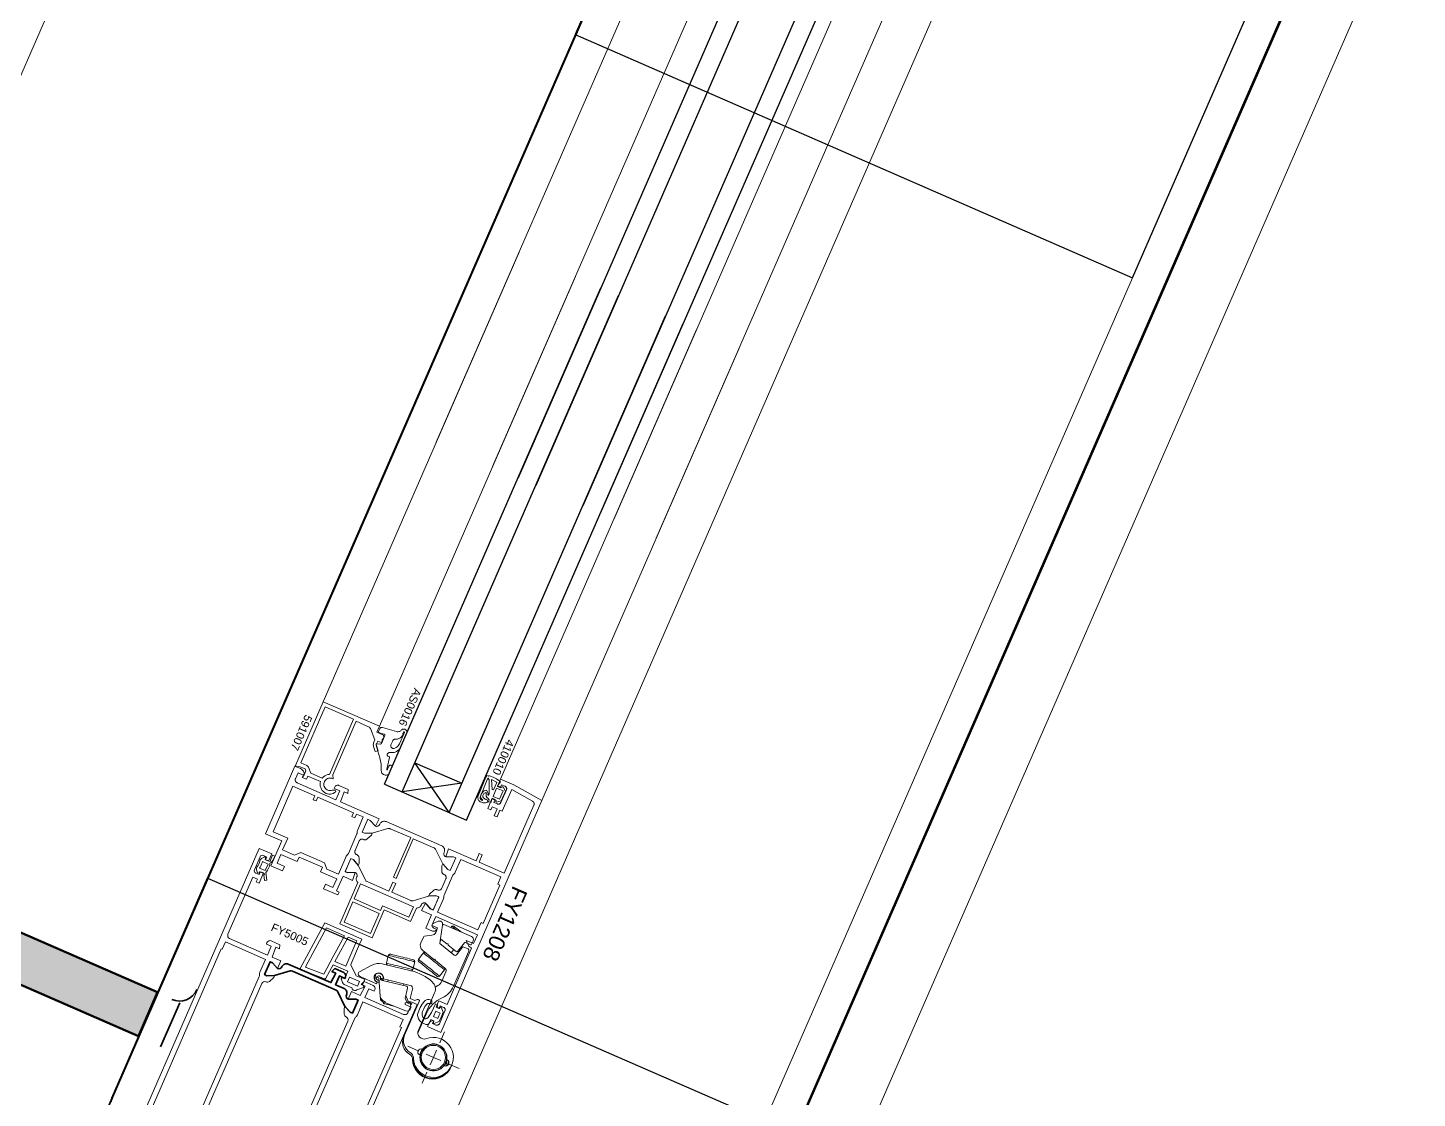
# Model space of a CAD drawing. Header units: millimetres. Extents: x -37281 to 954596, y -59787 to 956680.
# Drawn here: x 871386.4 to 871820.5, y -11220.3 to -10885.9 of the extents above; entities that cross this region are included whole.
import ezdxf

# ---------------------------------------------------------------- set-up
doc = ezdxf.new("R2010")
doc.units = ezdxf.units.MM
doc.header["$MEASUREMENT"] = 0
doc.linetypes.add('Dot & Dashed', pattern=[670.277762, 352.777767, -176.388884, 0, -141.111112])
for name, color, linetype, lineweight in [('0_Pen_No__2', 8, 'Continuous', 15), ('0_Pen_No__5', 7, 'Continuous', 25), ('0_Pen_No__6', 7, 'Continuous', 35), ('0_Pen_No__7', 7, 'Continuous', 35), ('0_Pen_No__9', 7, 'Continuous', 13), ('New_A-20-M_Floor_Slab_Pen_No__89', 8, 'Continuous', 20), ('New_A-20-M_Roof_Pen_No__93', 8, 'Continuous', 13), ('New_A-25-M_Curtain_Wall_Pen_No__90', 8, 'Continuous', 20), ('New_A-25-M_Wall_Ext_Pen_No__87', 8, 'Continuous', 20), ('New_ArchiCAD Windows_Pen_No__1', 7, 'Continuous', 13), ('New_ArchiCAD Windows_Pen_No__3', 7, 'Continuous', 18)]:
    doc.layers.add(name, color=color, linetype=linetype, lineweight=lineweight)
for name, color, linetype, lineweight, true_color in [('0_Pen_No__40', 7, 'Continuous', 35, 0x2a2a2a), ('New_A-25-M_Curtain_Wall_Pen_No__69', 7, 'Continuous', 20, 0x606060), ('New_A-25-M_Wall_Int_Pen_No__107', 7, 'Continuous', 15, 0xa6a6a6), ('New_A-25-M_Wall_Int_Pen_No__27', 7, 'Continuous', 50, 0x2a2a2a), ('New_ArchiCAD Windows_Pen_No__23', 7, 'Continuous', 30, 0x2a2a2a)]:
    doc.layers.add(name, color=color, linetype=linetype, lineweight=lineweight, true_color=true_color)
for name, color, linetype in [('New_A-20-M_Floor_Slab', 7, 'Continuous'), ('New_A-20-M_Roof', 7, 'Continuous'), ('New_A-25-M_Curtain_Wall', 7, 'Continuous'), ('New_A-25-M_Wall_Ext', 7, 'Continuous'), ('New_A-25-M_Wall_Int', 7, 'Continuous'), ('New_ArchiCAD Windows', 7, 'Continuous')]:
    doc.layers.add(name, color=color, linetype=linetype)
doc.styles.add('GENERATED_STYLE_3', font='')
doc.styles.get('GENERATED_STYLE_3').set_extended_font_data('Arial')

# ---------------------------------------------------------------- blocks, each defined once
blk = doc.blocks.new('Wall_243_2', base_point=(874395.1, -4631.3))
at = {"layer": 'New_A-25-M_Wall_Ext_Pen_No__87', "linetype": 'Continuous', "flags": 128}
for points in [[(874303.43, -4591.33), (866444.97, -22613.27)], [(866536.64, -22653.24), (874395.1, -4631.3)]]:
    blk.add_lwpolyline(points, dxfattribs=at)
blk = doc.blocks.new('Wall_245_2', base_point=(874285.09, -4632.6))
at = {"layer": 'New_A-25-M_Wall_Ext_Pen_No__87', "linetype": 'Continuous', "flags": 128}
blk.add_lwpolyline([(869174.27, -16353.33), (874285.09, -4632.6)], dxfattribs=at)
blk = doc.blocks.new('Slab_14_2', base_point=(829422.85, -33019.01))
at = {"layer": 'New_A-20-M_Floor_Slab_Pen_No__89', "linetype": 'Continuous', "flags": 128}
blk.add_lwpolyline([(875235.59, -26822.78), (866165.91, -22867.95), (874174.16, -4502.51), (868527.24, -2040.17), (868435.45, -2000.14), (866447.92, -6558.18), (861160.52, -4252.62), (853558.92, -11326.43), (853176.07, -10915.01), (829422.85, -33019.01)], dxfattribs=at)
blk = doc.blocks.new('Slab_18_2', base_point=(875235.59, -26822.78))
at = {"layer": 'New_A-20-M_Floor_Slab_Pen_No__89', "linetype": 'Continuous', "flags": 128}
blk.add_lwpolyline([(875235.59, -26822.78), (866165.91, -22867.95), (874174.16, -4502.51), (883243.83, -8457.33)], close=True, dxfattribs=at)
blk = doc.blocks.new('Triple Window 19_2')
at = {"layer": 'New_ArchiCAD Windows_Pen_No__1', "linetype": 'Continuous'}
blk.add_line((1175, -0.5), (1175, 0), dxfattribs=at)
at = {"layer": 'New_ArchiCAD Windows_Pen_No__23', "linetype": 'Continuous'}
for p, q in [((725, 0), (812.5, 0)), ((812.5, 0), (812.5, -190)), ((1100, -190), (1100, 0)), ((1100, 0), (1175, 0)), ((812.5, -190), (725, -190))]:
    blk.add_line(p, q, dxfattribs=at)
at = {"layer": 'New_ArchiCAD Windows_Pen_No__3', "linetype": 'Continuous'}
for p, q in [((812.5, 0), (1100, 0)), ((1100, -190), (812.5, -190)), ((-1175, -200), (1175, -200))]:
    blk.add_line(p, q, dxfattribs=at)
blk = doc.blocks.new('Wall_353_2', base_point=(874468.42, -4712.54))
at = {"layer": 'New_ArchiCAD Windows', "color": 251, "linetype": 'Continuous', "lineweight": 20, "true_color": 0x606060, "xscale": -1, "zscale": 1000, "rotation": 66.44041158399281}
blk.add_blockref('Triple Window 19_2', (871882.15, -10143.29), dxfattribs=at)
blk = doc.blocks.new('Wall_382_2', base_point=(871426.94, -11187.24))
at = {"layer": 'New_A-25-M_Wall_Int_Pen_No__107', "linetype": 'Continuous'}
blk.add_hatch(color=256, dxfattribs=at).paths.add_polyline_path([(871426.94, -11187.24), (871250.31, -11110.22), (871258.06, -11129.96), (871420.95, -11200.99)])
at = {"layer": 'New_A-25-M_Wall_Int_Pen_No__27', "linetype": 'Continuous', "flags": 128}
for points in [[(871426.94, -11187.24), (871250.31, -11110.22)], [(871258.06, -11129.96), (871420.95, -11200.99)], [(871420.95, -11200.99), (871426.94, -11187.24)]]:
    blk.add_lwpolyline(points, dxfattribs=at)
blk = doc.blocks.new('Morph_2_2', base_point=(864302.5, 0))
at = {"layer": 'New_A-20-M_Roof_Pen_No__93', "linetype": 'Continuous', "flags": 128}
blk.add_lwpolyline([(866367.03, -22792.01), (874315.32, -4564.06)], dxfattribs=at)
blk = doc.blocks.new('Beam_8_2', base_point=(874303.43, -4591.33))
at = {"layer": 'New_A-25-M_Curtain_Wall_Pen_No__69', "linetype": 'Dot & Dashed'}
blk.add_line((874303.43, -4591.33), (866444.97, -22613.27), dxfattribs=at)
at = {"layer": 'New_A-25-M_Curtain_Wall_Pen_No__90', "linetype": 'Continuous'}
for p, q in [((874303.43, -4591.33), (866444.97, -22613.27)), ((874505.7, -4679.52), (866647.24, -22701.46))]:
    blk.add_line(p, q, dxfattribs=at)

msp = doc.modelspace()

# ---------------------------------------------------------------- linework, layer by layer
at = {"layer": '0_Pen_No__2', "linetype": 'Continuous', "flags": 128}
for points in [[(871482.41, -11124.09), (871482.61, -11124.62), (871482.24, -11124.89), (871481.83, -11125.1), (871481.39, -11125.24), (871480.94, -11125.32), (871480.48, -11125.32), (871480.03, -11125.26), (871479.59, -11125.12), (871479.14, -11124.88), (871478.74, -11124.57), (871478.39, -11124.2), (871478.11, -11123.77), (871477.9, -11123.3), (871477.77, -11122.81), (871477.73, -11122.3), (871477.77, -11121.79), (871477.83, -11121.41), (871473.88, -11119.69), (871473.44, -11120.7), (871472.16, -11120.14), (871472.32, -11119.77), (871472.5, -11119.85), (871473.26, -11118.11), (871473.01, -11117.45), (871471.22, -11116.67), (871470.3, -11116.77), (871469.99, -11116.36), (871478.67, -11096.47), (871496.27, -11104.14), (871495.47, -11105.97), (871497.57, -11106.89), (871497.63, -11107.78), (871497.49, -11107.88), (871497.38, -11107.99), (871497.28, -11108.12), (871497.21, -11108.27), (871497.16, -11108.42), (871497.13, -11108.59), (871497.14, -11108.75), (871497.17, -11108.91), (871496.76, -11109.26), (871495.75, -11108.82), (871495.29, -11109.88), (871495.86, -11111.79), (871494.9, -11112.08), (871494.43, -11110.51), (871494.37, -11110.24), (871494.35, -11109.96), (871494.37, -11109.68), (871494.43, -11109.41), (871494.52, -11109.14), (871494.83, -11108.42), (871493.43, -11104.86), (871493.36, -11104.72), (871493.27, -11104.59), (871493.16, -11104.47), (871493.03, -11104.38), (871492.89, -11104.31), (871488.97, -11102.6)], [(871488.97, -11102.6), (871481.66, -11119.37), (871481.79, -11120.53), (871481.36, -11120.41), (871481.03, -11120.34), (871480.7, -11120.34), (871480.37, -11120.39), (871480.06, -11120.49), (871479.76, -11120.65), (871479.5, -11120.85), (871479.28, -11121.1), (871479.1, -11121.38), (871478.97, -11121.69), (871478.9, -11122.02), (871478.88, -11122.35), (871478.92, -11122.68), (871479.01, -11123), (871479.16, -11123.3), (871479.36, -11123.57), (871479.6, -11123.8), (871479.88, -11123.98), (871480.18, -11124.12), (871480.5, -11124.2), (871480.84, -11124.23), (871481.17, -11124.2), (871481.49, -11124.12), (871482.41, -11124.09)], [(871471.14, -11145), (871478.47, -11148.2), (871477.87, -11149.58), (871482.91, -11151.77), (871481.71, -11154.52), (871479.42, -11153.52), (871478.82, -11154.9), (871483.31, -11156.86), (871483.71, -11155.94), (871482.89, -11155.58), (871484.89, -11151), (871487.82, -11152.28), (871488.68, -11149.81), (871486.26, -11149.85), (871485.53, -11149.53), (871487.29, -11145.5), (871488.02, -11145.82), (871489.64, -11147.61), (871489.92, -11146.97), (871489.89, -11145.2), (871489.87, -11145.04), (871489.83, -11144.88), (871489.76, -11144.73), (871489.67, -11144.59), (871489.56, -11144.48), (871489.43, -11144.38), (871489.29, -11144.3), (871489.15, -11144.24), (871489.01, -11144.16), (871488.88, -11144.07), (871488.77, -11143.95), (871488.68, -11143.83), (871488.61, -11143.69), (871488.57, -11143.54), (871488.55, -11143.38), (871488.55, -11143.22), (871488.58, -11143.07), (871488.63, -11142.92), (871489.91, -11139.99), (871489.98, -11139.85), (871490.08, -11139.72), (871490.19, -11139.61), (871490.32, -11139.52), (871490.46, -11139.46), (871490.61, -11139.41), (871490.76, -11139.39), (871490.92, -11139.39), (871491.08, -11139.42), (871491.22, -11139.47), (871491.37, -11139.53), (871491.52, -11139.58), (871491.68, -11139.61), (871491.85, -11139.61), (871492.01, -11139.59), (871492.16, -11139.53), (871492.31, -11139.46), (871492.44, -11139.36), (871493.75, -11138.17), (871494.03, -11137.53), (871491.62, -11137.57), (871490.88, -11137.25), (871492.64, -11133.22), (871493.38, -11133.54), (871494.99, -11135.33), (871496.22, -11133.03), (871484.12, -11127.75), (871485.23, -11124.64), (871486.43, -11125.16), (871486.51, -11123.89), (871483.62, -11122.63), (871483.47, -11122.58), (871483.32, -11122.55), (871483.16, -11122.55), (871483.01, -11122.57), (871482.86, -11122.61), (871482.72, -11122.68), (871482.59, -11122.77), (871482.47, -11122.88), (871482.38, -11123.01), (871482.31, -11123.14), (871482.11, -11123.6), (871483.85, -11124.36), (871482.65, -11127.11), (871470.55, -11121.84), (871470.41, -11121.76), (871470.29, -11121.67), (871470.18, -11121.55), (871470.09, -11121.43), (871470.02, -11121.28), (871469.97, -11121.13), (871469.95, -11120.98), (871469.95, -11120.82), (871469.98, -11120.67), (871470.03, -11120.52), (871470.83, -11118.69), (871472.48, -11119.41), (871472.88, -11119.02), (871472.67, -11118.49), (871472.54, -11118.21), (871472.36, -11117.95), (871472.14, -11117.73), (871471.89, -11117.54), (871471.61, -11117.39), (871469.87, -11116.63), (871460.68, -11137.71), (871465.72, -11139.91), (871462.32, -11147.7), (871465.99, -11149.3), (871466.59, -11147.93), (871464.3, -11146.93)], [(871534.12, -11120.65), (871533.12, -11122.94), (871534.04, -11123.34), (871534.44, -11122.42), (871535.54, -11122.9), (871535.65, -11122.96), (871535.75, -11123.04), (871535.84, -11123.13), (871535.91, -11123.23), (871535.97, -11123.34), (871536, -11123.46), (871536.02, -11123.59), (871536.02, -11123.71), (871535.99, -11123.84), (871535.95, -11123.96), (871534.2, -11127.99), (871534.14, -11128.1), (871534.06, -11128.2), (871533.97, -11128.29), (871533.87, -11128.36), (871533.75, -11128.41), (871533.63, -11128.45), (871533.51, -11128.47), (871533.38, -11128.46), (871533.26, -11128.44), (871533.14, -11128.4), (871532.04, -11127.92), (871532.44, -11127.01), (871531.53, -11126.61), (871530.13, -11129.81), (871531.04, -11130.21), (871531.44, -11129.3), (871533, -11129.98), (871532.08, -11132.09), (871533, -11132.48), (871533.92, -11130.38), (871534.65, -11130.7), (871537.61, -11123.92), (871544.09, -11127.56), (871544.23, -11127.65), (871544.35, -11127.76), (871544.45, -11127.89), (871544.52, -11128.03), (871544.57, -11128.19), (871544.6, -11128.35), (871544.6, -11128.51), (871544.57, -11128.67), (871544.52, -11128.83), (871535.26, -11150.06), (871527.38, -11146.62), (871528.38, -11144.33), (871527.46, -11143.93), (871526.46, -11146.22), (871517.85, -11142.46), (871516.99, -11144.92), (871519.41, -11144.89), (871520.14, -11145.21), (871518.38, -11149.24), (871517.65, -11148.92), (871516.03, -11147.12), (871515.75, -11147.77), (871515.78, -11149.54), (871515.8, -11149.7), (871515.84, -11149.86), (871515.91, -11150.01), (871516, -11150.14), (871516.11, -11150.26), (871516.24, -11150.36), (871516.38, -11150.44), (871516.52, -11150.5), (871516.66, -11150.58), (871516.79, -11150.67), (871516.9, -11150.78), (871516.99, -11150.91), (871517.05, -11151.05), (871517.1, -11151.2), (871517.12, -11151.36), (871517.12, -11151.52), (871517.09, -11151.67), (871517.04, -11151.82), (871515.76, -11154.75), (871515.69, -11154.89), (871515.59, -11155.01), (871515.48, -11155.12), (871515.35, -11155.21), (871515.21, -11155.28), (871515.06, -11155.33), (871514.9, -11155.35), (871514.75, -11155.35), (871514.59, -11155.32), (871514.45, -11155.27), (871514.3, -11155.21), (871514.15, -11155.15), (871513.99, -11155.13), (871513.82, -11155.13), (871513.66, -11155.15), (871513.51, -11155.2), (871513.36, -11155.28), (871513.23, -11155.38), (871511.92, -11156.57), (871511.64, -11157.21), (871514.05, -11157.17), (871514.79, -11157.49), (871513.03, -11161.52), (871512.29, -11161.2), (871510.68, -11159.41), (871509.45, -11161.71), (871512.57, -11163.07), (871510.77, -11167.19), (871512.88, -11168.11), (871513.65, -11168.13), (871514.2, -11167.6), (871514.4, -11167.14), (871512.65, -11166.38), (871513.85, -11163.63)], [(871513.85, -11163.63), (871526.87, -11169.3), (871525.67, -11172.05), (871523.36, -11171.05), (871523.83, -11172.25), (871524.25, -11172.91), (871524.89, -11173.35), (871525.07, -11173.43), (871517.4, -11191.03), (871514.83, -11189.91), (871514.43, -11190.82), (871514.38, -11190.96), (871514.36, -11191.11), (871514.35, -11191.26), (871514.37, -11191.42), (871514.53, -11192.19), (871514.91, -11192.23), (871515.23, -11191.5), (871516.33, -11191.98), (871516.44, -11192.04), (871516.54, -11192.12), (871516.63, -11192.21), (871516.7, -11192.31), (871516.75, -11192.42), (871516.79, -11192.54), (871516.81, -11192.67), (871516.8, -11192.79), (871516.78, -11192.92), (871516.74, -11193.03), (871514.98, -11197.07), (871514.92, -11197.18), (871514.85, -11197.28), (871514.76, -11197.37), (871514.65, -11197.44), (871514.54, -11197.49), (871514.42, -11197.53), (871514.3, -11197.55), (871514.17, -11197.54), (871514.05, -11197.52), (871513.93, -11197.48), (871512.83, -11197), (871513.15, -11196.27), (871512.86, -11196.02), (871512.18, -11196.43), (871512.06, -11196.52), (871511.95, -11196.63), (871511.86, -11196.75), (871511.79, -11196.88), (871511.31, -11197.98), (871515.44, -11199.78), (871547.01, -11127.36), (871538.25, -11122.45), (871534.12, -11120.65)], [(871464.3, -11146.93), (871465.5, -11144.18), (871470.54, -11146.38), (871471.14, -11145)], [(871506.01, -11165.12), (871507.83, -11160.94), (871508.11, -11160.91), (871508.37, -11160.85), (871508.61, -11160.76), (871508.84, -11160.62), (871509.03, -11160.45), (871509.2, -11160.25), (871509.32, -11160.02), (871509.36, -11159.92), (871509.43, -11159.79), (871509.53, -11159.66), (871509.64, -11159.55), (871509.77, -11159.46), (871509.91, -11159.39), (871510.06, -11159.35), (871510.22, -11159.33), (871510.37, -11159.33), (871510.53, -11159.36), (871510.68, -11159.41), (871510.66, -11159.45), (871512.09, -11161.17), (871513.01, -11161.57), (871514.81, -11157.44), (871513.89, -11157.04), (871511.66, -11157.16), (871511.64, -11157.21), (871506.76, -11158.64), (871506.63, -11158.68), (871506.49, -11158.69), (871506.35, -11158.68), (871506.21, -11158.65), (871506.08, -11158.6), (871500.15, -11156.02), (871501.35, -11153.27), (871500.44, -11152.87), (871499.24, -11155.62), (871492.39, -11152.64), (871492.27, -11152.57), (871492.16, -11152.49), (871492.06, -11152.39), (871491.97, -11152.28), (871491.9, -11152.16), (871489.64, -11147.61), (871489.66, -11147.57), (871488.22, -11145.85), (871487.31, -11145.45), (871485.51, -11149.58), (871486.42, -11149.98), (871488.66, -11149.86), (871488.68, -11149.81), (871488.82, -11149.89), (871488.94, -11149.98), (871489.05, -11150.1), (871489.14, -11150.22), (871489.21, -11150.37), (871489.25, -11150.52), (871489.28, -11150.67), (871489.27, -11150.83), (871489.25, -11150.98), (871489.19, -11151.13), (871489.15, -11151.22), (871489.07, -11151.47), (871489.03, -11151.73), (871489.04, -11151.99), (871489.09, -11152.25), (871489.19, -11152.49), (871489.32, -11152.71), (871489.49, -11152.94), (871483.88, -11165.83), (871493.96, -11170.23), (871497.76, -11161.52)], [(871496.6, -11161.67), (871488.35, -11158.07), (871490.39, -11153.4), (871506.89, -11160.59), (871505.49, -11163.8), (871497.24, -11160.2)], [(871497.24, -11160.2), (871496.6, -11161.67)], [(871497.76, -11161.52), (871506.01, -11165.12)], [(871515.54, -11195.03), (871516.21, -11193.5), (871515.58, -11191.9), (871515.36, -11191.87), (871514.96, -11192.37), (871513.95, -11191.93)]]:
    msp.add_lwpolyline(points, dxfattribs=at)
for points in [[(871488.18, -11101.92), (871479.29, -11098.05), (871471.65, -11115.55), (871473.56, -11116.39), (871473.7, -11116.46), (871473.83, -11116.55), (871473.93, -11116.67), (871474.02, -11116.8), (871474.09, -11116.94), (871474.82, -11118.79), (871478.4, -11120.35), (871478.76, -11119.97), (871479.18, -11119.66), (871479.64, -11119.42), (871480.13, -11119.26), (871480.65, -11119.19)], [(871471.74, -11143.63), (871469.76, -11144.4), (871466.01, -11142.76), (871467.6, -11139.1), (871463.02, -11137.1), (871469.22, -11122.89), (871476.09, -11125.89), (871475.57, -11127.08), (871476.49, -11127.48), (871477.01, -11126.29), (871488.19, -11131.17), (871487.67, -11132.36), (871488.59, -11132.76), (871489.11, -11131.56), (871491.22, -11132.48), (871489.48, -11136.47), (871489.38, -11136.76), (871489.32, -11137.06), (871489.31, -11137.36), (871489.3, -11137.51), (871489.27, -11137.66), (871489.22, -11137.8), (871486.56, -11143.91), (871486.49, -11144.04), (871486.4, -11144.16), (871486.3, -11144.26), (871486.08, -11144.48), (871485.9, -11144.73), (871485.76, -11145), (871483.42, -11150.36), (871479.85, -11148.8), (871479.07, -11146.83)], [(871500.62, -11151.31), (871501.45, -11151.67), (871506.84, -11139.3), (871513.27, -11142.1), (871513.4, -11142.17), (871513.51, -11142.25), (871513.61, -11142.34), (871513.7, -11142.45), (871513.77, -11142.57), (871516.02, -11147.14), (871517.65, -11148.92), (871518.38, -11149.24), (871520.14, -11145.21), (871519.41, -11144.89), (871516.99, -11144.92), (871516.85, -11144.85), (871516.73, -11144.76), (871516.62, -11144.64), (871516.53, -11144.51), (871516.46, -11144.37), (871516.42, -11144.22), (871516.39, -11144.07), (871516.4, -11143.91), (871516.42, -11143.76), (871516.48, -11143.61), (871516.52, -11143.52), (871516.59, -11143.29), (871516.63, -11143.06), (871516.64, -11142.83), (871516.6, -11142.59), (871516.54, -11142.37), (871516.43, -11142.16), (871516.3, -11141.96), (871516.14, -11141.79), (871515.95, -11141.65), (871515.74, -11141.54), (871498.32, -11133.95), (871498.1, -11133.87), (871497.87, -11133.83), (871497.63, -11133.82), (871497.4, -11133.86), (871497.18, -11133.93), (871496.96, -11134.03), (871496.77, -11134.16), (871496.6, -11134.33), (871496.46, -11134.51), (871496.35, -11134.72), (871496.31, -11134.81), (871496.24, -11134.95), (871496.14, -11135.08), (871496.03, -11135.19), (871495.9, -11135.28), (871495.76, -11135.35), (871495.61, -11135.39), (871495.45, -11135.41), (871495.3, -11135.41), (871495.14, -11135.38), (871494.99, -11135.33), (871493.38, -11133.54), (871492.64, -11133.22), (871490.88, -11137.25), (871491.62, -11137.57), (871494.03, -11137.55), (871498.91, -11136.09), (871499.04, -11136.06), (871499.18, -11136.05), (871499.32, -11136.06), (871499.46, -11136.09), (871499.59, -11136.14), (871506.02, -11138.94)], [(871514.45, -11162.25), (871516.19, -11158.27), (871516.29, -11157.98), (871516.35, -11157.68), (871516.36, -11157.37), (871516.37, -11157.22), (871516.4, -11157.08), (871516.44, -11156.94), (871519.11, -11150.83), (871519.18, -11150.7), (871519.27, -11150.58), (871519.37, -11150.47), (871519.59, -11150.26), (871519.77, -11150.01), (871519.91, -11149.74), (871521.65, -11145.75), (871534.21, -11151.23), (871533.21, -11153.52), (871533.85, -11153.8), (871528.65, -11165.72), (871528.01, -11165.44), (871527.01, -11167.73)], [(871496.2, -11162.59), (871493.44, -11168.91), (871485.19, -11165.31), (871487.95, -11158.99)]]:
    msp.add_lwpolyline(points, close=True, dxfattribs=at)
for points in [[(871394.73, -11288.96), (871458.68, -11142.3), (871462.62, -11144.02), (871461.62, -11146.31), (871460.71, -11145.91), (871461.11, -11144.99), (871460.01, -11144.51, 0.414214), (871458.95, -11144.93), (871457.19, -11148.96, 0.414214), (871457.61, -11150.01), (871458.71, -11150.49), (871459.11, -11149.58), (871460.02, -11149.97), (871458.63, -11153.18), (871457.71, -11152.78), (871458.11, -11151.87), (871456.73, -11151.27), (871448.94, -11169.14, 0.414214), (871449.46, -11170.46), (871461.28, -11175.61), (871462.48, -11172.86), (871460.92, -11172.18), (871461.12, -11171.73, -0.414214), (871462.44, -11171.21), (871465.14, -11172.39), (871465.06, -11173.66), (871463.86, -11173.14), (871462.75, -11176.25), (871465.5, -11177.45), (871464.46, -11179.84), (871462.84, -11178.04), (871462.11, -11177.72), (871460.35, -11181.75), (871461.08, -11182.07), (871463.5, -11182.04), (871463.22, -11182.68), (871461.9, -11183.86, -0.294108), (871460.83, -11184.04), (871460.78, -11184.01, 0.414214), (871459.47, -11184.53), (871426.21, -11260.8, 0.414214)], [(871464.12, -11291.95), (871508.09, -11191.11), (871506.35, -11190.36, 0.198912), (871504.82, -11190.33), (871504.29, -11190.54), (871504.28, -11191.09), (871505.93, -11191.81), (871505.13, -11193.64, -0.414214), (871503.81, -11194.16), (871491.71, -11188.88), (871492.91, -11186.13), (871494.65, -11186.89), (871494.85, -11186.44, 0.414214), (871494.34, -11185.12), (871491.45, -11183.86), (871490.57, -11184.79), (871491.77, -11185.31), (871490.25, -11188.24), (871487.5, -11187.05), (871486.46, -11189.43), (871488.87, -11189.39), (871489.61, -11189.71), (871487.85, -11193.74), (871487.12, -11193.43), (871485.5, -11191.63), (871485.22, -11192.27), (871485.25, -11194.04, 0.294108), (871485.85, -11194.94), (871485.9, -11194.97, -0.414214), (871486.41, -11196.28), (871453.16, -11272.55, -0.414214)], [(871453.85, -11275.21, -0.112281), (871453.93, -11274.77), (871488.57, -11195.34, -0.112281), (871488.84, -11194.98, 0.112281), (871489.38, -11194.25), (871491.11, -11190.26), (871503.67, -11195.74), (871502.67, -11198.03), (871503.13, -11198.23), (871465.96, -11283.47), (871465.5, -11283.27), (871464.5, -11285.57), (871452.82, -11280.47)]]:
    msp.add_lwpolyline(points, format="xyb", dxfattribs=at)
msp.add_lwpolyline([(871420.17, -11266.24), (871421.51, -11266.82), (871423.25, -11262.83, -0.112281), (871423.79, -11262.1, 0.112281), (871424.05, -11261.74), (871458.69, -11182.31, 0.112281), (871458.77, -11181.87, -0.112281), (871458.94, -11180.98), (871460.68, -11176.99), (871448.12, -11171.51), (871447.12, -11173.8), (871446.85, -11173.69), (871409.68, -11258.93), (871409.95, -11259.05), (871408.95, -11261.34)], format="xyb", close=True, dxfattribs=at)
at = {"layer": '0_Pen_No__40', "linetype": 'Continuous'}
for p, q in [((874037.86, -5700.74), (866899.19, -22071.98)), ((871433.84, -11190.58), (871427.85, -11204.33))]:
    msp.add_line(p, q, dxfattribs=at)
msp.add_arc((871433.74, -11183.99), 6, 246.4404, 336.4404, dxfattribs=at)
at = {"layer": '0_Pen_No__5', "linetype": 'Continuous'}
for p, q in [((871646.53, -10781.29), (871539.61, -11026.51)), ((871652.03, -10783.69), (871545.11, -11028.91)), ((871666.7, -10790.09), (871559.77, -11035.3)), ((871672.2, -10792.48), (871565.27, -11037.7)), ((871497.85, -11122.28), (871565.49, -10967.16)), ((871503.35, -11124.68), (871570.99, -10969.56)), ((871518.01, -11131.08), (871585.65, -10975.95)), ((871523.51, -11133.48), (871591.15, -10978.35)), ((871507.34, -11115.52), (871522.01, -11121.91)), ((871518.01, -11131.08), (871507.34, -11115.52)), ((871497.85, -11122.28), (871523.51, -11133.48)), ((871522.01, -11121.91), (871503.35, -11124.68))]:
    msp.add_line(p, q, dxfattribs=at)
at = {"layer": '0_Pen_No__6', "linetype": 'Continuous', "flags": 128}
msp.add_lwpolyline([(871485.49, -11191.65), (871487.12, -11193.43), (871487.85, -11193.74), (871489.61, -11189.71), (871488.87, -11189.39), (871486.46, -11189.43, -0.414214), (871485.94, -11188.11), (871485.98, -11188.02, 0.414214), (871485.21, -11186.05), (871482.55, -11184.89), (871483.75, -11182.14), (871485.49, -11182.9), (871485.69, -11182.44, 0.414214), (871485.17, -11181.12), (871482.28, -11179.86), (871481.4, -11180.79), (871482.6, -11181.31), (871481.08, -11184.25), (871467.79, -11178.45, 0.414214), (871465.81, -11179.23), (871465.77, -11179.32, -0.414214), (871464.46, -11179.84), (871462.84, -11178.04), (871462.11, -11177.72), (871460.35, -11181.75), (871461.08, -11182.07), (871463.49, -11182.05), (871468.37, -11180.6, -0.176327), (871469.06, -11180.64), (871482.74, -11186.61, -0.176327), (871483.24, -11187.08)], format="xyb", close=True, dxfattribs=at)
at = {"layer": '0_Pen_No__9', "linetype": 'Continuous'}
for p, q in [((871614.57, -10784.81), (871514.03, -11015.36)), ((871632.16, -10792.48), (871531.63, -11023.03)), ((871670.02, -10808.99), (871569.49, -11039.54)), ((871683.71, -10813.87), (871582.78, -11045.33)), ((871478.67, -11096.47), (871539.91, -10956.01)), ((871496.27, -11104.14), (871557.51, -10963.68)), ((871534.12, -11120.65), (871595.37, -10980.19)), ((871547.01, -11127.36), (871608.66, -10985.98)), ((871514.65, -11165.06), (871513.26, -11165.61)), ((871515.99, -11166.28), (871515.36, -11170.43)), ((871515.99, -11166.28), (871516.01, -11166.14)), ((871525.03, -11169.81), (871516.4, -11166.05)), ((871509.98, -11170), (871509.19, -11171.81)), ((871512.68, -11169.45), (871510.39, -11169.71)), ((871513.23, -11167.18), (871514.01, -11167.52)), ((871514.17, -11167.91), (871513.89, -11168.56)), ((871515.12, -11172.04), (871515.36, -11170.43)), ((871518.59, -11167), (871518.88, -11166.63)), ((871518.88, -11166.63), (871519.49, -11166.57)), ((871508.43, -11176.94), (871509.99, -11174.98)), ((871509.78, -11174.18), (871513.29, -11176.98)), ((871519.65, -11175.65), (871515.12, -11172.04)), ((871515.25, -11171.2), (871515.57, -11170.79)), ((871515.47, -11170.71), (871517.29, -11172.16)), ((871517.29, -11172.16), (871517.71, -11172.11)), ((871517.71, -11172.11), (871517.76, -11172.53)), ((871517.76, -11172.53), (871520.26, -11174.53)), ((871519.48, -11173.91), (871518.7, -11174.89)), ((871519.43, -11185.37), (871524.22, -11174.37)), ((871522.25, -11173.21), (871520.36, -11175.57)), ((871520.68, -11174.48), (871522.81, -11171.81)), ((871523.97, -11173.71), (871522.6, -11173.12)), ((871523.16, -11171.73), (871524.67, -11172.38)), ((871525.06, -11172.23), (871525.54, -11171.13)), ((871493.92, -11178.76), (871490.06, -11180.85)), ((871506.18, -11180.53), (871497.12, -11178.34)), ((871498.45, -11178.15), (871499.04, -11175.72)), ((871507.3, -11177.71), (871506.71, -11180.14)), ((871513.29, -11176.98), (871513.71, -11176.93)), ((871513.76, -11177.35), (871513.29, -11176.98)), ((871513.71, -11176.93), (871513.76, -11177.35)), ((871513.76, -11177.35), (871516.72, -11179.71)), ((871490.25, -11182.36), (871495.33, -11184.57)), ((871495.29, -11182.53), (871495.49, -11182.58)), ((871496.06, -11182.72), (871495.49, -11182.58)), ((871496.5, -11188.34), (871496.06, -11182.72)), ((871496.63, -11182.86), (871496.59, -11183.05)), ((871497.36, -11183.24), (871496.59, -11183.05)), ((871496.63, -11182.86), (871497.41, -11183.04)), ((871496.85, -11183.42), (871504.69, -11185.31)), ((871497.36, -11183.24), (871497.41, -11183.04)), ((871497.52, -11183.07), (871505.9, -11185.09)), ((871498.86, -11183.91), (871498.98, -11183.42)), ((871516.64, -11180.28), (871515.08, -11182.24)), ((871517.02, -11180.89), (871515.76, -11183.77)), ((871495.33, -11184.57), (871495.51, -11184.11)), ((871503.84, -11184.59), (871503.72, -11185.08)), ((871505.06, -11185.92), (871504.29, -11189.11)), ((871506.63, -11186.33), (871505.84, -11189.16)), ((871508.44, -11199.06), (871513.5, -11187.45)), ((871514.49, -11185.18), (871513.7, -11185.66)), ((871496.5, -11188.34), (871496.57, -11189.31)), ((871497.2, -11190.16), (871497.95, -11190.45)), ((871497.32, -11190.29), (871497.34, -11190.21)), ((871497.64, -11190.81), (871497.32, -11190.29)), ((871497.95, -11190.45), (871498.02, -11190.12)), ((871504.56, -11193.06), (871497.95, -11190.45)), ((871508.72, -11190.16), (871504.14, -11200.67)), ((871504.29, -11189.11), (871504.9, -11190.51)), ((871505.36, -11190.32), (871504.49, -11188.31)), ((871504.9, -11190.51), (871505.98, -11190.94)), ((871505.36, -11190.32), (871505.09, -11190.59)), ((871505.96, -11190.56), (871505.36, -11190.32)), ((871505.84, -11189.16), (871507.31, -11189.8)), ((871506.03, -11192.06), (871505.85, -11192.5)), ((871505.98, -11190.94), (871505.96, -11190.56)), ((871506.35, -11190.71), (871505.96, -11190.56)), ((871505.98, -11190.94), (871506.03, -11192.06)), ((871506.27, -11191.05), (871505.98, -11190.94)), ((871506.35, -11190.71), (871506.27, -11191.05)), ((871508.08, -11189.49), (871507.31, -11189.8)), ((871508.46, -11199.52), (871510.83, -11194.07)), ((871504.14, -11200.67), (871503.85, -11201.33)), ((871515.12, -11203.02), (871516.61, -11199.58)), ((871508.53, -11205.6), (871505.1, -11204.1)), ((871509.64, -11205), (871509.75, -11205.04)), ((871513.12, -11207.6), (871514.12, -11205.31)), ((871514.31, -11203.55), (871514.28, -11203.64)), ((871515.23, -11204.06), (871515.28, -11203.94)), ((871508.95, -11206.88), (871508.84, -11206.83)), ((871509.22, -11205.9), (871509.15, -11205.87)), ((871513.12, -11207.6), (871510.82, -11206.6)), ((871513.12, -11207.6), (871512.12, -11209.89)), ((871513.12, -11207.6), (871515.41, -11208.6)), ((871517.28, -11208.33), (871517.39, -11208.37)), ((871517.7, -11209.6), (871521.14, -11211.1)), ((871511.12, -11212.18), (871509.62, -11215.62)), ((871516.59, -11210.21), (871516.48, -11210.16))]:
    msp.add_line(p, q, dxfattribs=at)
at = {"layer": '0_Pen_No__9', "linetype": 'Continuous', "flags": 128}
for points in [[(871497.21, -11104.49), (871497.08, -11104.48), (871496.95, -11104.49), (871496.82, -11104.52), (871496.7, -11104.58), (871496.59, -11104.65), (871496.49, -11104.74), (871496.41, -11104.84), (871496.34, -11104.96), (871495.99, -11105.77), (871495.98, -11105.81), (871495.97, -11105.86), (871495.97, -11105.92), (871495.98, -11105.97), (871496, -11106.01), (871496.02, -11106.06), (871496.05, -11106.1), (871496.09, -11106.13), (871496.13, -11106.16), (871496.18, -11106.17), (871497.75, -11106.65), (871497.8, -11106.66), (871497.84, -11106.69), (871497.88, -11106.72), (871497.91, -11106.76), (871497.94, -11106.81), (871497.96, -11106.85), (871497.96, -11106.9), (871497.97, -11106.95), (871497.96, -11107), (871497.94, -11107.05), (871496.87, -11109.52), (871496.84, -11109.56), (871496.82, -11109.6), (871496.78, -11109.63), (871496.75, -11109.65), (871496.71, -11109.68), (871496.66, -11109.69), (871496.62, -11109.7), (871496.57, -11109.7), (871495.5, -11109.63), (871495.45, -11109.63), (871495.41, -11109.64), (871495.36, -11109.66), (871495.32, -11109.68), (871495.28, -11109.72), (871495.24, -11109.75), (871495.22, -11109.8), (871495.2, -11109.84), (871495.19, -11109.89), (871495.19, -11109.94), (871495.19, -11109.99), (871495.21, -11110.04), (871495.8, -11111.97), (871496.43, -11113.96), (871496.78, -11116.01), (871496.84, -11118.1), (871496.88, -11118.33), (871496.95, -11118.56), (871497.06, -11118.77), (871497.2, -11118.96), (871497.38, -11119.13), (871497.58, -11119.26), (871497.8, -11119.35), (871498.03, -11119.4), (871498.27, -11119.42), (871498.51, -11119.39), (871498.74, -11119.32), (871498.96, -11119.22), (871499.15, -11119.08), (871499.32, -11118.91), (871500.14, -11117.02), (871500.17, -11116.94), (871500.18, -11116.86), (871500.18, -11116.78), (871500.17, -11116.69), (871500.14, -11116.62), (871500.1, -11116.54), (871500.05, -11116.48), (871499.99, -11116.42), (871499.92, -11116.38), (871499.84, -11116.35), (871499.76, -11116.33), (871499.68, -11116.32), (871499.6, -11116.33), (871499.52, -11116.35), (871499.44, -11116.38), (871499.38, -11116.42), (871499.31, -11116.48), (871499.26, -11116.55), (871499.22, -11116.62), (871498.8, -11117.59), (871498.78, -11117.63), (871498.75, -11117.67), (871498.72, -11117.71), (871498.68, -11117.74), (871498.64, -11117.76), (871498.59, -11117.77), (871498.54, -11117.78), (871498.53, -11117.74), (871498.52, -11117.69), (871498.52, -11117.64), (871498.53, -11117.6), (871499.41, -11113.93), (871499.42, -11113.85), (871499.39, -11113.78), (871499.37, -11113.74), (871499.35, -11113.7), (871499.31, -11113.67), (871499.28, -11113.64), (871499.23, -11113.62), (871498.95, -11113.49), (871498.87, -11113.45), (871498.81, -11113.4), (871498.75, -11113.33), (871498.7, -11113.26), (871498.67, -11113.18), (871498.65, -11113.09), (871498.65, -11113), (871498.66, -11112.92), (871498.69, -11112.83), (871498.73, -11112.76), (871498.79, -11112.69), (871498.85, -11112.63), (871499.11, -11112.45), (871499.14, -11112.42), (871499.18, -11112.41), (871499.23, -11112.39), (871499.27, -11112.39), (871500.7, -11112.33), (871500.77, -11112.32), (871500.84, -11112.3), (871501.16, -11112.19), (871501.62, -11112), (871502.05, -11111.72), (871502.42, -11111.38), (871502.72, -11110.99), (871502.96, -11110.55), (871504.76, -11106.43), (871504.81, -11106.27), (871504.84, -11106.11), (871504.84, -11105.94), (871504.81, -11105.78), (871504.76, -11105.62), (871504.68, -11105.47), (871504.57, -11105.34), (871504.45, -11105.23), (871504.31, -11105.14), (871504.16, -11105.08), (871504, -11105.04), (871503.83, -11105.03), (871503.67, -11105.04), (871503.51, -11105.08), (871503.36, -11105.15), (871503.22, -11105.25), (871503.1, -11105.36), (871502.92, -11105.53), (871502.72, -11105.66), (871502.5, -11105.77), (871502.27, -11105.83), (871502.03, -11105.86), (871501.78, -11105.85), (871501.55, -11105.8)], [(871499.84, -11109.95), (871499.8, -11110.08), (871499.78, -11110.21), (871499.78, -11110.35), (871499.8, -11110.48), (871499.85, -11110.61), (871499.92, -11110.73), (871500, -11110.83), (871500.1, -11110.92), (871500.22, -11110.99), (871500.34, -11111.04), (871500.48, -11111.07), (871500.61, -11111.07), (871500.75, -11111.05), (871501.12, -11110.94), (871501.47, -11110.77), (871501.8, -11110.54), (871502.08, -11110.27), (871502.31, -11109.96), (871502.5, -11109.61), (871504.05, -11106.06), (871504.05, -11106.04), (871504.06, -11106.01), (871504.06, -11105.99), (871504.05, -11105.96), (871504.05, -11105.94), (871504.03, -11105.92), (871504.02, -11105.9), (871504, -11105.88), (871503.98, -11105.87), (871503.96, -11105.86), (871503.93, -11105.85), (871503.91, -11105.85), (871503.88, -11105.85), (871503.86, -11105.86), (871503.84, -11105.87), (871503.82, -11105.88), (871503.8, -11105.9), (871503.78, -11105.92), (871503.77, -11105.94), (871503.63, -11106.28), (871503.61, -11106.32), (871503.6, -11106.37), (871503.6, -11106.41), (871503.61, -11106.46), (871503.62, -11106.5), (871503.64, -11106.54), (871503.66, -11106.58), (871503.7, -11106.62), (871503.66, -11106.7), (871503.48, -11107.04), (871503.25, -11107.35), (871502.98, -11107.61), (871502.66, -11107.84), (871502.32, -11108.01), (871501.95, -11108.13), (871501.58, -11108.19), (871501.19, -11108.19), (871501.07, -11108.19), (871500.95, -11108.21), (871500.83, -11108.25), (871500.72, -11108.31), (871500.62, -11108.38), (871500.53, -11108.46), (871500.46, -11108.56), (871500.4, -11108.67)], [(871527.11, -11125.92), (871529.53, -11120.04), (871529.81, -11119.48), (871530.37, -11119.75), (871530.44, -11119.59), (871530.61, -11119.64), (871531.76, -11120.04), (871532.84, -11120.59), (871533.85, -11121.28), (871534.07, -11121.46), (871533.17, -11122.74), (871534.49, -11123.32), (871534.61, -11123.04), (871534.97, -11123.03), (871535.65, -11124.4), (871534.32, -11127.46), (871532.85, -11127.9), (871532.61, -11127.62), (871532.73, -11127.35), (871531.41, -11126.78), (871531.17, -11127.89), (871530.39, -11127.72), (871530.53, -11127.1), (871530.17, -11126.58), (871530.06, -11126.54), (871529.96, -11126.48), (871529.87, -11126.4), (871529.79, -11126.31), (871529.72, -11126.21), (871529.68, -11126.1), (871529.65, -11125.98), (871529.61, -11125.81), (871529.59, -11125.63), (871529.6, -11125.45), (871529.64, -11125.27), (871529.71, -11125.11), (871529.47, -11124.83), (871529.26, -11124.92), (871529.07, -11125.04), (871528.91, -11125.19), (871528.76, -11125.37), (871528.65, -11125.57), (871528.57, -11125.78), (871528.55, -11125.91), (871528.56, -11126.05), (871528.59, -11126.18), (871528.64, -11126.31), (871528.71, -11126.42), (871528.8, -11126.52), (871528.91, -11126.6), (871529.09, -11126.76), (871529.29, -11126.89), (871529.51, -11126.98), (871529.74, -11127.05), (871529.97, -11127.08), (871530.16, -11127.78), (871529.78, -11127.95), (871529.37, -11128.05), (871528.95, -11128.07), (871528.53, -11128.03), (871528.13, -11127.91), (871527.75, -11127.73), (871527.41, -11127.48), (871527.26, -11127.3), (871527.14, -11127.09), (871527.06, -11126.86), (871527.01, -11126.63), (871527.01, -11126.39), (871527.04, -11126.15)], [(871530.02, -11120.56), (871527.71, -11126.27), (871527.69, -11126.42), (871527.7, -11126.56), (871527.74, -11126.7), (871527.79, -11126.84), (871527.87, -11126.96), (871527.96, -11127.07), (871528.08, -11127.17), (871528.2, -11127.24), (871528.34, -11127.29), (871528.48, -11127.32), (871528.54, -11127.16), (871528.35, -11127.02), (871528.19, -11126.84), (871528.06, -11126.64), (871527.97, -11126.43), (871527.91, -11126.2), (871527.89, -11125.96), (871527.9, -11125.72), (871528.03, -11125.39), (871528.21, -11125.08), (871528.44, -11124.8), (871528.71, -11124.56), (871529.01, -11124.37), (871529.35, -11124.23), (871529.69, -11124.15), (871530.31, -11125.26), (871530.1, -11125.49), (871530.2, -11125.79), (871530.55, -11125.3), (871530.5, -11120.85), (871530.27, -11120.38), (871530.09, -11120.39)], [(871532.8, -11121.63), (871532.9, -11121.7), (871531.92, -11123.96), (871531.53, -11123.89), (871531.29, -11120.82), (871531.53, -11120.92)], [(871532.88, -11123.49), (871534.9, -11124.37), (871533.78, -11126.94), (871531.76, -11126.06)], [(871462.01, -11147.2), (871462.05, -11146.95), (871462.26, -11146.83), (871462.46, -11146.7), (871462.64, -11146.53), (871462.79, -11146.34), (871462.9, -11146.12), (871463.53, -11144.7), (871462.88, -11144.42), (871462.19, -11146.01), (871462.13, -11146.42), (871460.56, -11145.74), (871460.65, -11145.17), (871460.36, -11144.96), (871459.43, -11145.43), (871459.28, -11145.52), (871459.16, -11145.63), (871459.05, -11145.75), (871458.97, -11145.9), (871458.91, -11146.06), (871458.88, -11146.22), (871458.79, -11146.71), (871458.62, -11147.18), (871458.39, -11147.62), (871458.09, -11148.02), (871457.99, -11148.16), (871457.92, -11148.31), (871457.87, -11148.47), (871457.84, -11148.63), (871457.85, -11148.8), (871457.88, -11148.96), (871458.18, -11149.97), (871458.53, -11150.03), (871458.88, -11149.59), (871460.45, -11150.27), (871460.19, -11150.59), (871460.39, -11152.32), (871461.08, -11152.24), (871460.81, -11149.82), (871460.94, -11149.65), (871461.33, -11149.1), (871461.64, -11148.5), (871461.87, -11147.86)], [(871459.67, -11146.44), (871459.59, -11146.79), (871459.45, -11147.27), (871459.25, -11147.73), (871459, -11148.16), (871458.79, -11148.46), (871460.57, -11149.23), (871461.45, -11147.21)], [(871481.84, -11176.08), (871485.38, -11169.57), (871479.77, -11167.12), (871473.26, -11179.09), (871473.24, -11179.14), (871473.22, -11179.19), (871473.22, -11179.24), (871473.23, -11179.29), (871473.24, -11179.34), (871473.26, -11179.38), (871473.29, -11179.43), (871473.33, -11179.46), (871473.37, -11179.49), (871473.41, -11179.52), (871478.84, -11181.6)], [(871489.58, -11183.67), (871486.91, -11182.51), (871486.25, -11184.03), (871489.37, -11185.38), (871490.03, -11183.87)], [(871514.83, -11194.66), (871514.49, -11195.44), (871513.12, -11194.84), (871513.84, -11193.19), (871515.21, -11193.79)]]:
    msp.add_lwpolyline(points, close=True, dxfattribs=at)
for points in [[(871490.04, -11182.56), (871491.69, -11183.28), (871490.97, -11184.93), (871491.35, -11185.19), (871491.3, -11185.72), (871489.23, -11186.53), (871489.09, -11186.62), (871488.93, -11186.68), (871488.76, -11186.71), (871488.59, -11186.72), (871488.42, -11186.7), (871488.25, -11186.64), (871488.1, -11186.56), (871487.97, -11186.46), (871487.85, -11186.33), (871487.76, -11186.19), (871487.69, -11186.03), (871487.62, -11185.82), (871485.26, -11184.79), (871485.12, -11184.71), (871484.99, -11184.61), (871484.87, -11184.49), (871484.78, -11184.35), (871484.72, -11184.19), (871484.33, -11183.05), (871484.69, -11182.67), (871485.43, -11182.85), (871486.37, -11180.69), (871481.79, -11178.69), (871479.51, -11182.87), (871479.49, -11182.91), (871479.45, -11182.95), (871479.42, -11182.98), (871479.37, -11183), (871479.33, -11183.02), (871479.28, -11183.02), (871479.23, -11183.03), (871479.19, -11183.02), (871479.14, -11183.01), (871471.39, -11180.02), (871479.24, -11165.58), (871490.77, -11170.61), (871490.04, -11172.27)], [(871488.92, -11171.84), (871489.19, -11171.23), (871486.49, -11170.05), (871482.87, -11176.71)], [(871518.89, -11166.64), (871518.98, -11166.71), (871519.18, -11166.87), (871519.48, -11167.11), (871519.85, -11167.41), (871520.26, -11167.73)], [(871521.78, -11168.4), (871521.39, -11168.09), (871520.97, -11167.75), (871520.56, -11167.42), (871520.18, -11167.12), (871519.87, -11166.87), (871519.64, -11166.69), (871519.51, -11166.59), (871519.49, -11166.57)], [(871482.87, -11176.71), (871482.36, -11177.63), (871485.75, -11179.11), (871488.92, -11171.84)], [(871490.04, -11172.27), (871487.31, -11178.53), (871487.37, -11178.71), (871488.9, -11181.94), (871488.98, -11182.1), (871490.04, -11182.56)], [(871509.99, -11174.98), (871510.03, -11175.02), (871510.19, -11175.14), (871510.45, -11175.35), (871510.81, -11175.64), (871511.25, -11175.99), (871511.77, -11176.4), (871512.33, -11176.85), (871512.93, -11177.33), (871513.55, -11177.82), (871514.15, -11178.3), (871514.73, -11178.76), (871515.26, -11179.18), (871515.72, -11179.55), (871516.1, -11179.85), (871516.39, -11180.08), (871516.57, -11180.22), (871516.64, -11180.28)], [(871506.71, -11180.14), (871506.67, -11180.13), (871506.5, -11180.09), (871506.19, -11180.02), (871505.75, -11179.91), (871505.21, -11179.78), (871504.58, -11179.63), (871503.89, -11179.46), (871503.14, -11179.28), (871502.38, -11179.1), (871501.63, -11178.92), (871500.9, -11178.74), (871500.24, -11178.58), (871499.65, -11178.44), (871499.17, -11178.32), (871498.8, -11178.23), (871498.56, -11178.18), (871498.45, -11178.15)], [(871499.04, -11175.72), (871499.14, -11175.75), (871499.38, -11175.8), (871499.75, -11175.89), (871500.24, -11176.01), (871500.82, -11176.15), (871501.49, -11176.31), (871502.21, -11176.49), (871502.97, -11176.67), (871503.73, -11176.85), (871504.47, -11177.03), (871505.17, -11177.2), (871505.8, -11177.35), (871506.34, -11177.48)], [(871506.08, -11176.91), (871505.57, -11176.78), (871504.98, -11176.64), (871504.31, -11176.48), (871503.61, -11176.31), (871502.9, -11176.14), (871502.2, -11175.97), (871501.54, -11175.81), (871500.95, -11175.67), (871500.45, -11175.55), (871500.06, -11175.45), (871499.79, -11175.39), (871499.65, -11175.36), (871499.64, -11175.35)], [(871506.93, -11177.11), (871506.91, -11177.11), (871506.76, -11177.07), (871506.49, -11177), (871506.08, -11176.91)], [(871506.34, -11177.48), (871506.77, -11177.59), (871507.08, -11177.66), (871507.26, -11177.7), (871507.3, -11177.71)], [(871513.17, -11180.72), (871512.59, -11180.26), (871511.99, -11179.77), (871511.38, -11179.28), (871510.78, -11178.81), (871510.21, -11178.35), (871509.7, -11177.94), (871509.25, -11177.59), (871508.89, -11177.3), (871508.63, -11177.1), (871508.48, -11176.97), (871508.43, -11176.94)], [(871508.51, -11177.64), (871508.6, -11177.71), (871508.79, -11177.86), (871509.09, -11178.1), (871509.47, -11178.4), (871509.93, -11178.77), (871510.45, -11179.19), (871511.01, -11179.63), (871511.58, -11180.09), (871512.15, -11180.54), (871512.69, -11180.97)], [(871494.94, -11182.45), (871494.9, -11182.69), (871494.85, -11182.98), (871494.79, -11183.27)], [(871495.18, -11181.64), (871495.07, -11182.04), (871495, -11182.27), (871494.94, -11182.45)], [(871512.69, -11180.97), (871513.19, -11181.37), (871513.61, -11181.71), (871513.96, -11181.98), (871514.2, -11182.18), (871514.34, -11182.29), (871514.38, -11182.31)], [(871515.08, -11182.23), (871515.01, -11182.18), (871514.83, -11182.04), (871514.54, -11181.81), (871514.16, -11181.5), (871513.7, -11181.14), (871513.17, -11180.72)], [(871497.91, -11190.44), (871497.63, -11190.37), (871497.41, -11190.32), (871497.32, -11190.29)], [(871497.65, -11190.82), (871497.76, -11190.84), (871498.01, -11190.9), (871498.36, -11190.99), (871498.81, -11191.09), (871499.31, -11191.22), (871499.83, -11191.34), (871500.34, -11191.47), (871500.78, -11191.57)], [(871513.95, -11191.93), (871514.31, -11191.1), (871513.76, -11190.86), (871512.56, -11193.61), (871511.46, -11195.1), (871511.35, -11195.22), (871511.22, -11195.33), (871511.08, -11195.41), (871510.92, -11195.47), (871510.76, -11195.5), (871510.59, -11195.5), (871510.42, -11195.47), (871510.27, -11195.42), (871510.12, -11195.34), (871509.99, -11195.24), (871509.82, -11194.99), (871509.7, -11194.71), (871509.62, -11194.42), (871509.58, -11194.12), (871509.59, -11193.81), (871509.65, -11193.52), (871509.75, -11193.23), (871510.02, -11192.61), (871510.49, -11191.72), (871511.11, -11190.93), (871511.18, -11190.87), (871511.26, -11190.82), (871511.35, -11190.78), (871511.44, -11190.75), (871511.53, -11190.74), (871511.63, -11190.75), (871511.72, -11190.77), (871511.81, -11190.8), (871511.91, -11190.84), (871512.01, -11190.86), (871512.11, -11190.86), (871512.22, -11190.84), (871512.32, -11190.81), (871512.41, -11190.76), (871512.49, -11190.7), (871512.56, -11190.62), (871512.61, -11190.53), (871512.65, -11190.44), (871512.68, -11190.34), (871512.68, -11190.23), (871512.67, -11190.13), (871512.64, -11190.03), (871512.59, -11189.94), (871512.53, -11189.85), (871512.46, -11189.78), (871512.37, -11189.72), (871512.12, -11189.61), (871511.84, -11189.53), (871511.56, -11189.5), (871511.28, -11189.52), (871511, -11189.59), (871510.74, -11189.7), (871510.5, -11189.86), (871510.29, -11190.05), (871509.57, -11190.98), (871509, -11192.02), (871508.34, -11193.53), (871508.24, -11193.85), (871508.18, -11194.18), (871508.19, -11194.52), (871508.25, -11194.86), (871508.49, -11195.58), (871508.65, -11195.88), (871508.85, -11196.16), (871509.16, -11196.46), (871509.51, -11196.72), (871509.9, -11196.92), (871510.74, -11197.29), (871510.86, -11197.33), (871510.98, -11197.35), (871511.11, -11197.36), (871511.23, -11197.34), (871511.35, -11197.3), (871511.47, -11197.25), (871511.57, -11197.17), (871511.66, -11197.09), (871511.73, -11196.99), (871511.79, -11196.88), (871512.27, -11195.78), (871513.28, -11196.22), (871513.19, -11196.84), (871513.37, -11196.99), (871514.96, -11196.36), (871515.54, -11195.03)], [(871508.3, -11200.16), (871508.31, -11200.07), (871508.46, -11199.52)], [(871509.27, -11205.82), (871509.2, -11205.85), (871509.15, -11205.87)]]:
    msp.add_lwpolyline(points, dxfattribs=at)
at = {"layer": '0_Pen_No__9', "linetype": 'Continuous'}
for radius in [4.13, 3.77]:
    msp.add_circle((871513.12, -11207.6), radius, dxfattribs=at)
for centre, radius, start, end in [((871513.57, -11166.4), 0.85, 111.4404, 246.4404), ((871515.02, -11165.99), 1, 351.4404, 111.4404), ((871516.28, -11166.33), 0.3, 66.4404, 171.4404), ((871510.44, -11170.2), 0.5, 96.4404, 156.4404), ((871512.51, -11167.96), 1.5, 276.4404, 336.4404), ((871513.89, -11167.79), 0.3, 336.4404, 66.4404), ((871515.66, -11170.48), 0.3, 171.4404, 231.4404), ((871524.63, -11170.73), 1, 336.4404, 66.4404), ((871511.03, -11172.61), 2, 156.4404, 231.4404), ((871510.38, -11175.29), 0.5, 51.4404, 141.4404), ((871520.45, -11174.29), 0.3, 231.4404, 321.4404), ((871522.48, -11173.39), 0.3, 66.4404, 141.4404), ((871523.04, -11172), 0.3, 66.4404, 141.4404), ((871523.77, -11174.17), 0.5, 336.4404, 66.4404), ((871524.79, -11172.11), 0.3, 246.4404, 336.4404), ((871496.06, -11182.72), 4.5, 76.4404, 118.4404), ((871498.94, -11178.27), 0.5, 166.4404, 256.4404), ((871499.52, -11175.84), 0.5, 76.4404, 166.4404), ((871506.81, -11177.6), 0.5, 346.4404, 76.4404), ((871508.82, -11177.25), 0.5, 141.4404, 231.4404), ((871519.97, -11175.26), 0.5, 231.4404, 321.4404), ((871490.65, -11181.44), 1, 167.3177, 246.4404), ((871490.54, -11181.73), 1, 118.4404, 149.5632), ((871496.06, -11182.72), 1.5, 346.4404, 248.4404), ((871496.06, -11182.72), 1.39, 203.5779, 274.4404), ((871496.06, -11182.72), 1.39, 346.4404, 129.3029), ((871496.06, -11182.74), 0.792, 164.6899, 274.9755), ((871496.06, -11182.72), 0.587, 346.4404, 166.4404), ((871496.91, -11183.1), 0.327, 171.01, 260.084), ((871497.66, -11183.31), 0.3, 166.4402, 256.4405), ((871506.23, -11180.03), 0.5, 256.4404, 346.4404), ((871502.67, -11195.11), 15, 47.6182, 76.4404), ((871514.69, -11181.92), 0.5, 231.4404, 321.4404), ((871516.25, -11179.97), 0.5, 321.4404, 51.4404), ((871516.1, -11180.49), 1, 336.4404, 51.4404), ((871504.58, -11185.8), 0.5, 346.4404, 76.4404), ((871505.67, -11186.06), 1, 344.4404, 76.4404), ((871510.75, -11186.25), 3, 336.4404, 47.6182), ((871513.01, -11182.57), 3, 299.5705, 336.4404), ((871513.01, -11182.57), 7, 294.2721, 336.4404), ((871498.49, -11188.18), 2, 184.4404, 256.4404), ((871497.57, -11189.23), 1, 184.4404, 248.4404), ((871508.26, -11189.96), 0.5, 336.4404, 111.4404), ((871520, -11198.07), 10, 114.2721, 156.4404), ((871504.92, -11192.13), 1, 248.4404, 338.4404), ((871508.08, -11202.38), 4.3, 156.4404, 239.3342), ((871510.28, -11199.86), 2, 156.4404, 290.1425), ((871507.61, -11202.96), 4.1, 156.4404, 240.721), ((871513.12, -11207.6), 6.25, 181.4022, 110.1425), ((871509.24, -11205.91), 1, 66.4404, 246.4404), ((871513.12, -11207.6), 4.25, 142.8315, 170.0494), ((871513.12, -11207.6), 4.32, 143.0719, 156.4404), ((871513.12, -11207.6), 4.22, 350.1315, 142.7494), ((871504.63, -11208.29), 2, 0.9283, 60.721), ((871504.87, -11207.8), 2, 1.4022, 59.3342), ((871512.88, -11208.15), 6.25, 180.9283, 339.1917), ((871512.88, -11208.15), 6, 178.4862, 246.4404), ((871513.12, -11207.6), 4.32, 156.4404, 169.809), ((871513.12, -11207.6), 4.22, 170.1315, 322.7494), ((871513.12, -11207.6), 4.25, 322.8315, 350.0494), ((871516.87, -11209.24), 1, 248.205, 64.6758), ((871516.99, -11209.29), 1, 246.4404, 66.4404), ((871516.87, -11209.24), 0.5, 260.5934, 52.2874), ((871512.88, -11208.15), 6, 246.4404, 314.3946)]:
    msp.add_arc(centre, radius, start, end, dxfattribs=at)

# ---------------------------------------------------------------- block references
at = {"layer": 'New_A-20-M_Floor_Slab', "color": 8, "linetype": 'Continuous', "lineweight": 20}
for name, p in [('Slab_14_2', (829422.85, -33019.01)), ('Slab_18_2', (875235.59, -26822.78))]:
    msp.add_blockref(name, p, dxfattribs=at)
at = {"layer": 'New_A-20-M_Roof', "linetype": 'Continuous', "lineweight": 0}
msp.add_blockref('Morph_2_2', (864302.5, 0), dxfattribs=at)
at = {"layer": 'New_A-25-M_Curtain_Wall', "color": 8, "lineweight": 20}
msp.add_blockref('Beam_8_2', (874303.43, -4591.33), dxfattribs=at)
at = {"layer": 'New_A-25-M_Wall_Ext', "color": 250, "lineweight": 50, "true_color": 0x2a2a2a}
for name, p in [('Wall_245_2', (874285.09, -4632.6)), ('Wall_353_2', (874468.42, -4712.54)), ('Wall_243_2', (874395.1, -4631.3))]:
    msp.add_blockref(name, p, dxfattribs=at)
at = {"layer": 'New_A-25-M_Wall_Int', "color": 250, "lineweight": 50, "true_color": 0x2a2a2a}
msp.add_blockref('Wall_382_2', (871426.94, -11187.24), dxfattribs=at)

# ---------------------------------------------------------------- texts
at = {"layer": '0_Pen_No__7', "linetype": 'Continuous', "attachment_point": 7, "style": 'GENERATED_STYLE_3'}
for s, insert, char_height, rotation in [('\\A1;{\\fArial|b0|i0|c0|p34;AS0016}', (871507.12, -11091.98), 2.5, 246.4404), ('\\A1;{\\fArial|b0|i0|c0|p34;591007}', (871473.05, -11100.3), 2.5, 246.4404), ('\\A1;{\\fArial|b0|i0|c0|p34;410010}', (871536.13, -11108), 2.5, 246.4404), ('\\A1;{\\fArial|b0|i0|c0|p34;FY1208}', (871538.03, -11153.65), 5, 246.4404), ('\\A1;{\\fArial|b0|i0|c0|p34;FY5005}', (871462.12, -11167.92), 2.5, 336.4404)]:
    msp.add_mtext(s, dxfattribs=dict(at, insert=insert, char_height=char_height, rotation=rotation))

doc.saveas('drawing.dxf')
